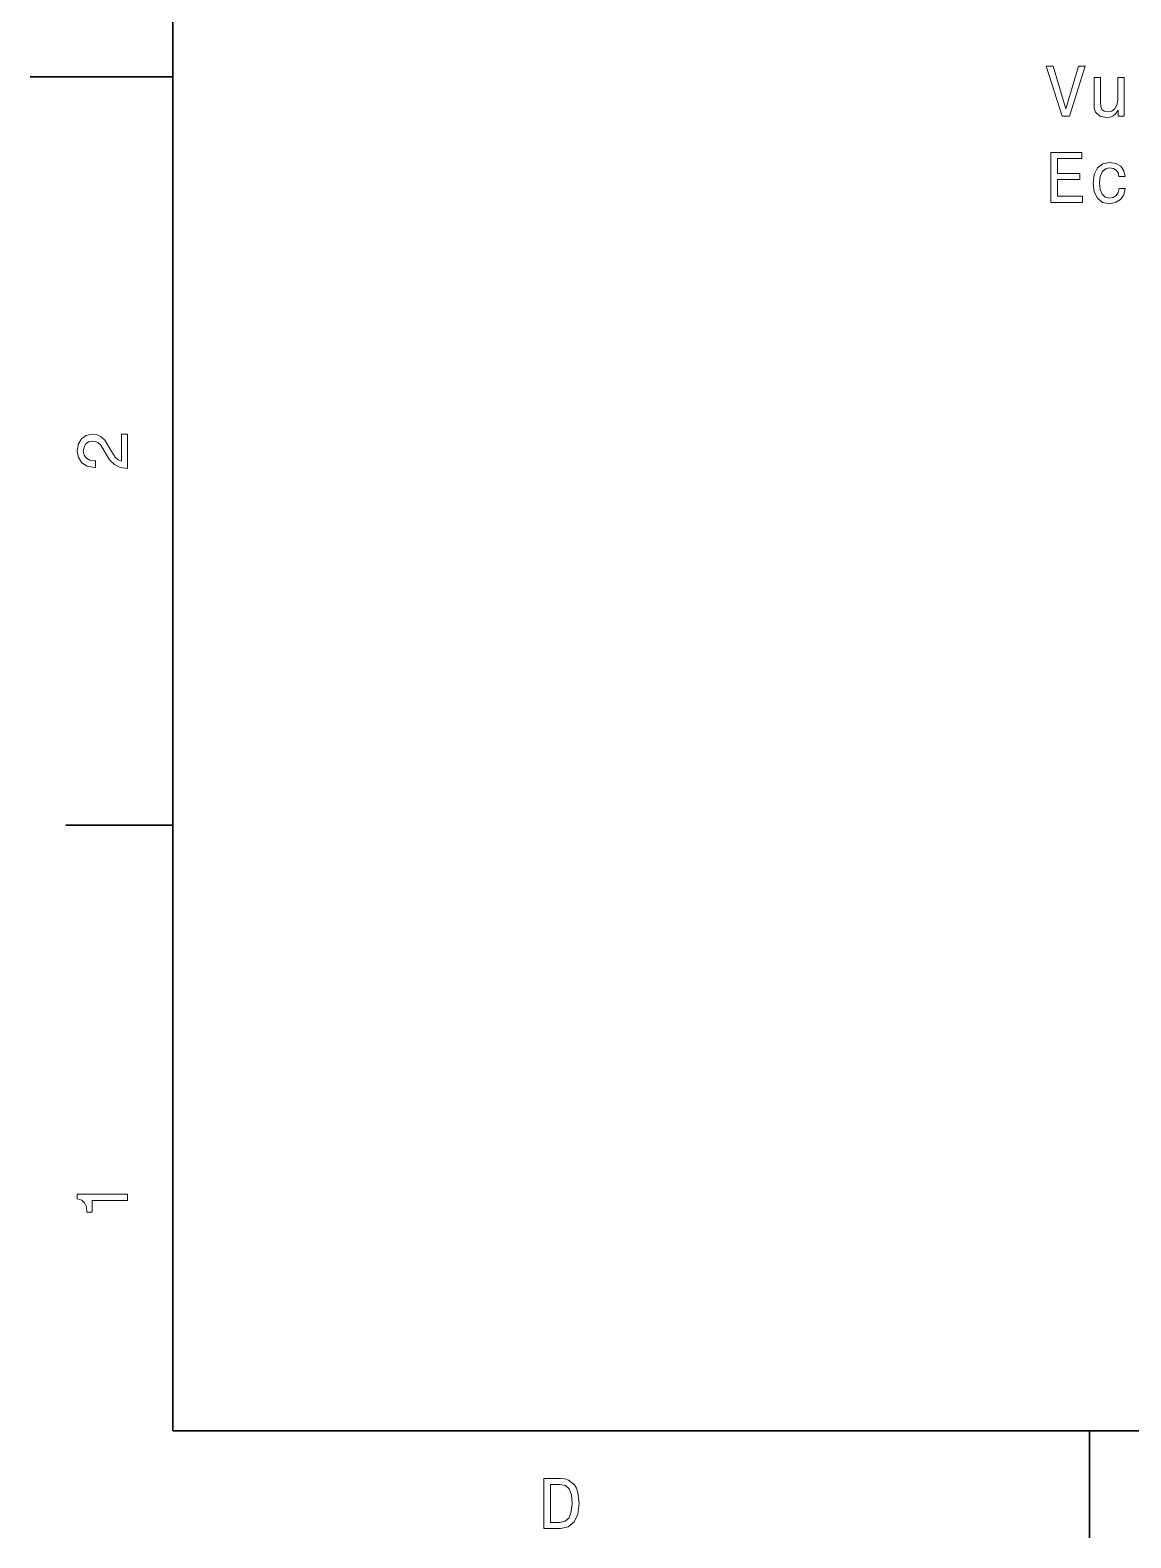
# Model space of a CAD drawing. Extents: x 0 to 297, y 0 to 210.
# Drawn here: x 0 to 77.2, y 2.5 to 108.3 of the extents above; entities that cross this region are included whole.
import ezdxf

# ---------------------------------------------------------------- set-up
doc = ezdxf.new("R2010")
doc.units = 0

msp = doc.modelspace()

# ---------------------------------------------------------------- linework, layer by layer
at = {"color": 7, "lineweight": 35}
for p, q in [((10, 200), (10, 10)), ((10, 10), (287, 10))]:
    msp.add_line(p, q, dxfattribs=at)
at = {"color": 7, "lineweight": 35, "ltscale": 0.25}
msp.add_line((10, 105), (0, 105), dxfattribs=at)
at = {"color": 7, "lineweight": 35, "ltscale": 0.1875}
for p, q in [((10, 52.5), (2.5, 52.5)), ((74.300003, 10), (74.300003, 2.5))]:
    msp.add_line(p, q, dxfattribs=at)
at = {"color": 7, "lineweight": 13}
for points in [[(73.521591, 105.743828), (72.644073, 102.763283), (71.741333, 105.743828), (71.26223, 105.743828), (72.391914, 102.238785), (72.896233, 102.238785), (74.000702, 105.743828)], [(76.724045, 104.946999), (76.280243, 104.946999), (76.280243, 103.383598), (76.229805, 103.020485), (76.083557, 102.75824), (75.856606, 102.596855), (75.559059, 102.546425), (75.322029, 102.586769), (75.170731, 102.707802), (75.084991, 102.914574), (75.064819, 103.207085), (75.064819, 104.946999), (74.621017, 104.946999), (74.621017, 103.16674), (74.636147, 102.80867), (74.731972, 102.511116), (75.024475, 102.238785), (75.4935, 102.142967), (75.745659, 102.178268), (75.962517, 102.269043), (76.149117, 102.425385), (76.300415, 102.652328), (76.300415, 102.238785), (76.724045, 102.238785)], [(71.584991, 96.191956), (73.804016, 96.191956), (73.804016, 96.615585), (72.048973, 96.615585), (72.048973, 97.800743), (73.612373, 97.800743), (73.612373, 98.21933), (72.048973, 98.21933), (72.048973, 99.268326), (73.763672, 99.268326), (73.763672, 99.691956), (71.584991, 99.691956)], [(76.360931, 98.002472), (76.79969, 98.002472), (76.708916, 98.40593), (76.492058, 98.723656), (76.15416, 98.920341), (75.715401, 98.995987), (75.231247, 98.895126), (74.863091, 98.612701), (74.631104, 98.15377), (74.550415, 97.538498), (74.62606, 96.928268), (74.853004, 96.474373), (75.211075, 96.191956), (75.700272, 96.096138), (76.133987, 96.171783), (76.471878, 96.383598), (76.703873, 96.716454), (76.804733, 97.160255), (76.381104, 97.160255), (76.305458, 96.877838), (76.164246, 96.666016), (75.962517, 96.534897), (75.715401, 96.494553), (75.407761, 96.560112), (75.18586, 96.761841), (75.04969, 97.089653), (75.004303, 97.553627), (75.04969, 98.007515), (75.190903, 98.335327), (75.417847, 98.537056), (75.715401, 98.607658), (75.977646, 98.562271), (76.174332, 98.446281), (76.305458, 98.254639)], [(6.833213, 77.519447), (6.833213, 79.925072), (6.399496, 79.925072), (6.399496, 78.023773), (6.162464, 78.129684), (5.965778, 78.311241), (5.607709, 78.871033), (5.456412, 79.168587), (5.239553, 79.501442), (4.987392, 79.738472), (4.689842, 79.874641), (4.351945, 79.925072), (3.928314, 79.839333), (3.595461, 79.602303), (3.383646, 79.239189), (3.307997, 78.770172), (3.393732, 78.286018), (3.630764, 77.91787), (4.009006, 77.680832), (4.508286, 77.600143), (4.578891, 77.600143), (4.578891, 78.059074), (4.538545, 78.059074), (4.195605, 78.104462), (3.943444, 78.240631), (3.782061, 78.457489), (3.726585, 78.744957), (3.777017, 79.03746), (3.903098, 79.254318), (4.099784, 79.395531), (4.346902, 79.445961), (4.578891, 79.41066), (4.775577, 79.314842), (4.947046, 79.153458), (5.098343, 78.931557), (5.259727, 78.634003), (5.572406, 78.139771), (5.90526, 77.791786), (6.308718, 77.585014), (6.818084, 77.519447)], [(6.833213, 26.159222), (6.833213, 26.618156), (3.307997, 26.618156), (3.307997, 26.275217), (3.615634, 26.184439), (3.822406, 26.002882), (3.943444, 25.725506), (3.98379, 25.34222), (4.341859, 25.34222), (4.341859, 26.159222)], [(37.194958, 6.666787), (36.029972, 6.666787), (36.029972, 3.166787), (37.194958, 3.166787), (37.744667, 3.277738), (38.153168, 3.615634), (38.405331, 4.165346), (38.496109, 4.916787), (38.415417, 5.683357), (38.314552, 5.985951), (38.173344, 6.228026), (37.764839, 6.555836), (37.497551, 6.636527)], [(37.159653, 6.248199), (37.542938, 6.17255), (37.805187, 5.940562), (37.961525, 5.527017), (38.011959, 4.916787), (37.956482, 4.326729), (37.800144, 3.913184), (37.532852, 3.666066), (37.159653, 3.585375), (36.498989, 3.585375), (36.498989, 6.248199)]]:
    msp.add_lwpolyline(points, close=True, dxfattribs=at)

doc.saveas('drawing.dxf')
